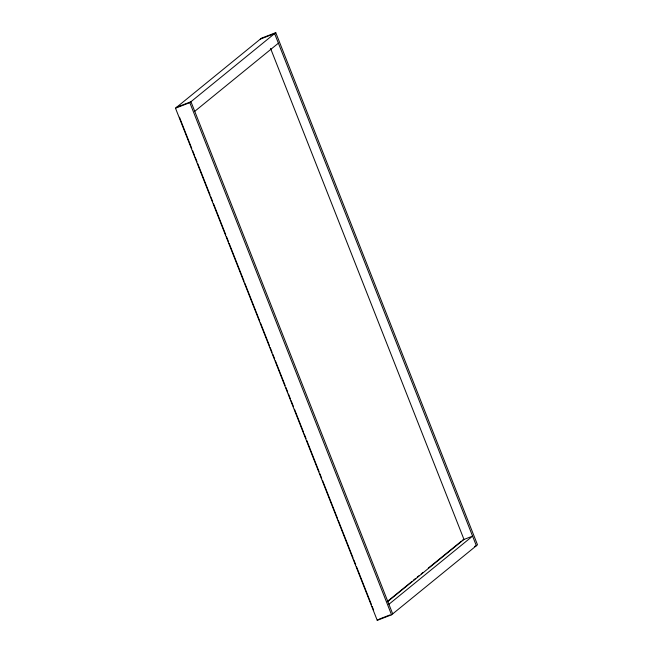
<?xml version="1.0" encoding="UTF-8"?>
<svg xmlns="http://www.w3.org/2000/svg" width="653" height="653" viewBox="0 0 653 653"><rect width="100%" height="100%" fill="white"/><g stroke="black" fill="none" stroke-linecap="round" stroke-linejoin="round"><path stroke-width="0.98" d="M175.494 108.194L261.445 38.192L275.762 32.65L477.506 544.806L391.555 614.808L377.238 620.35L175.494 108.194L189.811 102.652L275.762 32.65M194.741 111.328L278.398 43.18M387.262 601.544L411.733 581.611M413.308 580.329L415.675 578.395M417.259 577.113L418.834 575.824M421.201 573.897L422.785 572.616M428.303 568.11L461.459 541.108M387.425 601.813L463.989 539.46L270.554 48.404M388.919 604.278L472.584 536.129L462.74 539.941M377.238 620.35L378.381 619.419M260.302 39.123L274.619 33.581L476.364 545.737L474.576 546.43M176.637 107.263L190.954 101.721L392.698 613.877M379.279 619.077L390.012 614.922M189.811 102.652L391.555 614.808M179.469 117.238L191.786 148.525M192.537 150.419L194.398 155.161M195.149 157.055L197.018 161.797M197.761 163.691L210.086 194.969M210.829 196.871L212.698 201.606M213.449 203.507L225.767 234.786M226.518 236.68L228.387 241.422M229.13 243.316L244.067 281.239M244.81 283.133L259.747 321.056M260.498 322.949L269.46 345.698M270.203 347.6L272.072 352.334M272.823 354.236L274.684 358.97M275.435 360.872L285.141 385.515M285.892 387.409L287.753 392.151M288.504 394.045L290.373 398.787M291.116 400.681L293.36 406.37M294.479 409.219L303.441 431.968M304.184 433.861L306.053 438.604M306.804 440.497L319.121 471.784M319.872 473.678L321.741 478.42M322.484 480.314L337.421 518.237M338.164 520.131L353.102 558.046M353.853 559.947L355.722 564.682M356.465 566.584L371.402 604.498M372.153 606.392L373.647 610.188"/></g></svg>
